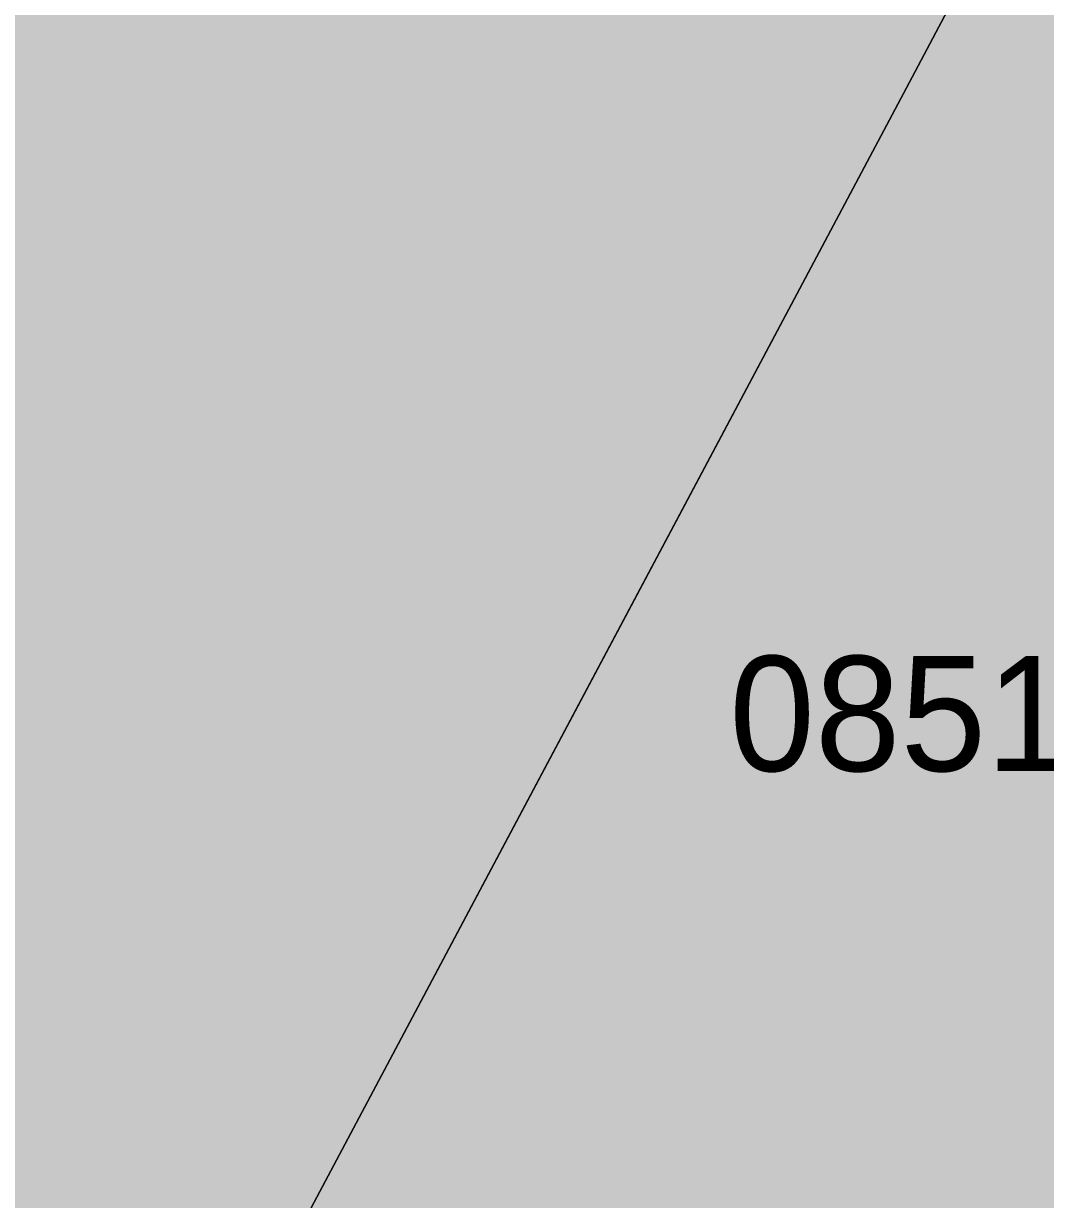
# Model space of a CAD drawing. Header units: metres. Extents: x -6 to 1255, y -2 to 532.
# Drawn here: x 1096.07 to 1104.95, y 398.38 to 408.59 of the extents above; entities that cross this region are included whole.
import ezdxf

# ---------------------------------------------------------------- set-up
doc = ezdxf.new("R2010")
doc.units = ezdxf.units.M
doc.header["$MEASUREMENT"] = 0
for name, color, linetype, lineweight, true_color in [('TPX_BUILDINGS', 7, 'CONTINUOUS', 0, 0x000000), ('TPX_BUILDINGS_HATCH', 7, 'CONTINUOUS', 0, 0xf0f0f0), ('TPX_CADASTRES', 7, 'CONTINUOUS', 0, 0x646464), ('TPX_CADASTRES_TEXT', 7, 'CONTINUOUS', 0, 0x000000)]:
    doc.layers.add(name, color=color, linetype=linetype, lineweight=lineweight, true_color=true_color)

msp = doc.modelspace()

# ---------------------------------------------------------------- hatches: boundary and pattern name
at = {"layer": 'TPX_BUILDINGS_HATCH'}
h = msp.add_hatch(color=256, dxfattribs=at)
h.paths.add_polyline_path([(1080.566, 405.255), (1078.29, 401.663), (1096.19, 393.813), (1098.11, 397.433), (1098.72, 398.583), (1101.119, 403.093), (1103.72, 407.983), (1105.58, 411.493), (1106.03, 412.333), (1108.5, 416.983), (1111.65, 422.913), (1111.22, 423.163), (1104.3, 427.123), (1097.32, 431.103), (1096.62, 430.323), (1094.34, 427.813), (1092.01, 425.233), (1092.95, 424.733), (1091.86, 423.013), (1090.81, 421.353), (1090.19, 420.393), (1092.76, 419.093), (1089.8, 414.353), (1087.17, 415.623), (1086.33, 414.303), (1084.672, 411.701), (1082.85, 408.843), (1081.81, 407.213), (1080.78, 405.593), (1080.566, 405.255)])
h.paths.add_polyline_path([(1097.78, 422.323), (1099.21, 425.223), (1104.77, 422.333), (1103.37, 419.533), (1097.78, 422.323)], flags=16)
h = msp.add_hatch(color=256, dxfattribs=at)
h.paths.add_polyline_path([(1098.11, 397.433), (1096.19, 393.813), (1108.3, 388.503), (1108.78, 389.453), (1110.122, 392.102), (1110.32, 392.493), (1114.76, 401.243), (1116.96, 405.583), (1117.81, 407.253), (1119.88, 411.353), (1118, 412.283), (1116.74, 412.903), (1115.2, 409.913), (1110.24, 412.543), (1111.71, 415.393), (1108.5, 416.983), (1106.03, 412.333), (1105.58, 411.493), (1103.72, 407.983), (1101.119, 403.093), (1098.72, 398.583), (1098.11, 397.433)])
h.paths.add_polyline_path([(1105.2, 400.333), (1108.02, 405.793), (1110.78, 404.363), (1107.94, 398.903), (1105.2, 400.333)], flags=16)

# ---------------------------------------------------------------- linework, layer by layer
at = {"layer": 'TPX_BUILDINGS', "elevation": 0.042}
msp.add_lwpolyline([(1098.11, 397.433), (1096.19, 393.813), (1108.3, 388.503), (1108.78, 389.453), (1110.122, 392.102), (1110.32, 392.493), (1114.76, 401.243), (1116.96, 405.583), (1117.81, 407.253), (1119.88, 411.353), (1118, 412.283), (1116.74, 412.903), (1115.2, 409.913), (1110.24, 412.543), (1111.71, 415.393), (1108.5, 416.983), (1106.03, 412.333), (1105.58, 411.493), (1103.72, 407.983), (1101.119, 403.093), (1098.72, 398.583)], close=True, dxfattribs=at)
msp.add_lwpolyline([(1082.85, 408.843), (1081.81, 407.213), (1080.78, 405.593), (1080.566, 405.255), (1078.29, 401.663), (1096.19, 393.813), (1098.11, 397.433), (1098.72, 398.583), (1101.119, 403.093), (1103.72, 407.983), (1105.58, 411.493)], dxfattribs=at)
at = {"layer": 'TPX_CADASTRES', "elevation": 0.024}
msp.add_lwpolyline([(1098.11, 397.433), (1096.19, 393.813), (1108.3, 388.503), (1108.78, 389.453), (1110.32, 392.493), (1114.76, 401.243), (1116.96, 405.583), (1117.81, 407.253), (1119.88, 411.353), (1118, 412.283), (1116.74, 412.903), (1111.71, 415.393), (1108.5, 416.983), (1106.03, 412.333), (1105.58, 411.493), (1103.72, 407.983), (1098.72, 398.583)], close=True, dxfattribs=at)
msp.add_lwpolyline([(1082.85, 408.843), (1081.81, 407.213), (1080.78, 405.593), (1078.29, 401.664), (1096.19, 393.813), (1098.11, 397.433), (1098.72, 398.583), (1103.72, 407.983), (1105.58, 411.493)], dxfattribs=at)

# ---------------------------------------------------------------- texts
at = {"layer": 'TPX_CADASTRES_TEXT'}
msp.add_text('0851711VK4705B', height=1, dxfattribs=at).set_placement((1102.207, 402.099, 0.024))

doc.saveas('drawing.dxf')
